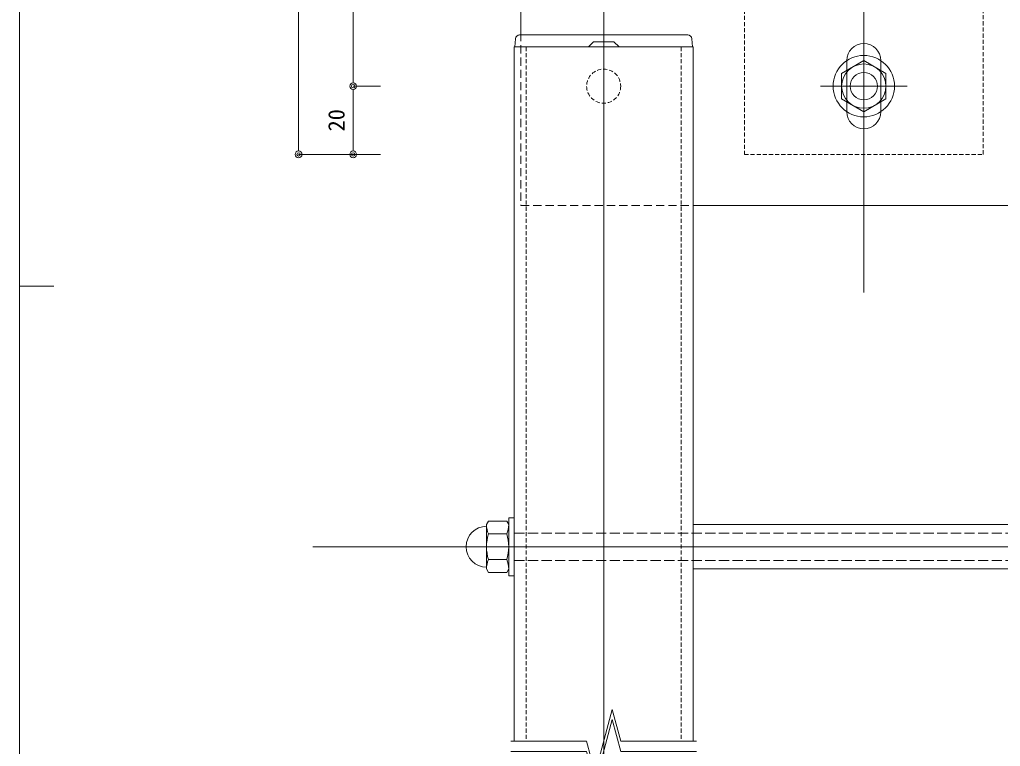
# Model space of a CAD drawing. Units: millimetres on the paper. Extents: x -401 to 401, y -279 to 279.
# Drawn here: x -400.7 to -256.9, y 78.6 to 185.1 of the extents above; entities that cross this region are included whole.
import ezdxf
from ezdxf.enums import TextEntityAlignment as Align

# ---------------------------------------------------------------- set-up
doc = ezdxf.new("R2010")
doc.units = ezdxf.units.MM
for name, pattern in [('DASHED1', [1.8, 1.2, -0.6]), ('DASHED3', [4, 3, -1]), ('LONG_CHAIN', [21, 18, -1, 1, -1])]:
    doc.linetypes.add(name, pattern=pattern)
for name, color, linetype, lineweight in [('0-0_A-C01-補助線(非印刷)', 4, 'Continuous', 9), ('0-1_0-A01-枠A', 4, 'Continuous', 9), ('0-4_0-A08-芯_他', 4, 'Continuous', 9), ('0-5_A-E01-仕上太線', 4, 'DASHED1', 9), ('0-8_ｱﾙﾐ', 4, 'DASHED1', 9), ('0-9_A-B05-記号', 2, 'Continuous', 9), ('0-A_A-C06-見え掛り_中線', 6, 'Continuous', 9), ('0-C_0', 1, 'Continuous', 9), ('0-E_0-A11-寸法_詳細', 5, 'Continuous', 9), ('1-0_A-C05-見え掛り_細線', 1, 'Continuous', 9), ('1-1_A-D09-金物_鋼材', 4, 'Continuous', 9)]:
    doc.layers.add(name, color=color, linetype=linetype, lineweight=lineweight)
doc.styles.add('ＭＳ ゴシック', font='')
doc.styles.get('ＭＳ ゴシック').set_extended_font_data('MS Gothic')

# ---------------------------------------------------------------- blocks, each defined once
blk = doc.blocks.new('G$C726F75D7')
at = {"layer": '0-4_0-A08-芯_他'}
blk.add_line((-0.001, 615.839), (-0.001, -68.811), dxfattribs=at)
at = {"layer": '0-5_A-E01-仕上太線', "linetype": 'Continuous'}
for p, q in [((-26.251, 481.5), (-26.251, 278)), ((-26.001, 481.5), (25.999, 481.5)), ((26.249, 481.5), (26.249, 278))]:
    blk.add_line(p, q, dxfattribs=at)
at = {"layer": '0-8_ｱﾙﾐ'}
for p, q in [((-22.751, 481.5), (-22.751, 278)), ((22.749, 481.5), (22.75, 278))]:
    blk.add_line(p, q, dxfattribs=at)
blk.add_circle((-0.001, 470), 5, dxfattribs=at)
at = {"layer": '0-9_A-B05-記号'}
for points in [[(27.249, 278), (4.999, 278), (2.499, 287.33), (-2.501, 268.67), (-5.001, 278), (-27.251, 278)], [(27.249, 275), (4.999, 275), (2.499, 284.33), (-2.501, 265.67), (-5.001, 275), (-27.251, 275)]]:
    blk.add_lwpolyline(points, dxfattribs=at)
at = {"layer": '0-A_A-C06-見え掛り_中線'}
for p, q in [((-26.05, 481.5), (-25.84, 483.905)), ((-24.645, 485), (24.644, 485)), ((26.049, 481.5), (25.839, 483.905)), ((-26.251, 481.5), (26.249, 481.5)), ((-4.501, 481.5), (-3, 483)), ((-3, 483), (2.999, 483)), ((2.999, 483), (4.5, 481.5)), ((26.249, 481.5), (26.049, 481.5))]:
    blk.add_line(p, q, dxfattribs=at)
for centre, start, end in [((-24.645, 483.8), 90, 174.99866), ((24.644, 483.8), 5.0013, 90)]:
    blk.add_arc(centre, 1.2, start, end, dxfattribs=at)
blk = doc.blocks.new('A$C579A7BCD')
at = {"layer": '0-4_0-A08-芯_他'}
for p, q in [((0, 12.683), (0, -12.683)), ((-12.682, 0), (12.683, 0))]:
    blk.add_line(p, q, dxfattribs=at)
at = {"layer": '1-0_A-C05-見え掛り_細線'}
for p, q in [((-6.5, 3.752), (0, 7.505)), ((6.5, 3.752), (0, 7.505)), ((-6.5, 3.752), (-6.5, -3.753)), ((6.5, 3.752), (6.5, -3.753)), ((-6.5, -3.753), (0, -7.505)), ((6.5, -3.753), (0, -7.505))]:
    blk.add_line(p, q, dxfattribs=at)
for radius in [9, 6.5]:
    blk.add_circle((0, 0), radius, dxfattribs=at)
blk = doc.blocks.new('G$C417FFCDC')
at = {"layer": '0-4_0-A08-芯_他'}
blk.add_line((0, -140.475), (0, 92.93), dxfattribs=at)
at = {"layer": '0-5_A-E01-仕上太線'}
blk.add_lwpolyline([(-35, -100), (35, -100), (35, 0), (-35, 0)], close=True, dxfattribs=at)
at = {"layer": '1-0_A-C05-見え掛り_細線'}
for p, q in [((-5, -72.5), (-5, -87.5)), ((5, -87.5), (5, -72.5))]:
    blk.add_line(p, q, dxfattribs=at)
blk.add_circle((-0.001, -80), 4, dxfattribs=at)
for centre, start, end in [((0, -72.5), 0, 180), ((0, -87.5), 180, 0)]:
    blk.add_arc(centre, 5, start, end, dxfattribs=at)
at = {"layer": '1-0_A-C05-見え掛り_細線', "xscale": -1}
blk.add_blockref('A$C579A7BCD', (0, -80), dxfattribs=at)
blk = doc.blocks.new('_Dot')
at = {"layer": '0-C_0', "color": 7}
blk.add_line((-0.5, 0), (-1, 0), dxfattribs=at)
for radius in [0.5, 0.25]:
    blk.add_circle((0, 0), radius, dxfattribs=at)
blk = doc.blocks.new('G$CC79AE587')
at = {"layer": '0-C_0', "linetype": 'LONG_CHAIN'}
blk.add_line((0, -679.35), (0, 18.656), dxfattribs=at)
at = {"layer": '0-C_0', "color": 7}
for p, q in [((-6.495, 8.1), (-7.5, 7.52)), ((-7.5, 7.52), (-7.5, 2.18)), ((-6.495, 8.1), (6.495, 8.1)), ((-3.75, 7.52), (-3.75, 2.18)), ((3.75, 7.52), (3.75, 2.18)), ((6.495, 8.1), (7.5, 7.52)), ((7.5, 7.52), (7.5, 2.18)), ((-8.5, 1.6), (8.5, 1.6)), ((-8.5, 0), (-8.5, 1.6)), ((-6.495, 1.6), (-7.5, 2.18)), ((6.495, 1.6), (7.5, 2.18))]:
    blk.add_line(p, q, dxfattribs=at)
at = {"layer": '0-C_0', "color": 7, "linetype": 'DASHED3'}
for p, q in [((-4, 0), (-4, -662.5)), ((4, 0), (4, -662.5))]:
    blk.add_line(p, q, dxfattribs=at)
at = {"layer": '0-C_0', "color": 7}
blk.add_lwpolyline([(-8.5, 0), (8.5, 0), (8.5, 1.6)], dxfattribs=at)
for centre, radius, start, end in [((0, 8.1), 6, 0, 180), ((-6.495, 1.315), 6.785, 66.13559, 90), ((0, -4.31), 12.411, 72.41246, 107.58754), ((6.495, 1.315), 6.785, 90, 113.86441), ((-6.495, 8.385), 6.785, 270, 293.86441), ((0, 14.01), 12.411, 252.41245, 287.58754), ((6.495, 8.385), 6.785, 246.13649, 270)]:
    blk.add_arc(centre, radius, start, end, dxfattribs=at)

msp = doc.modelspace()

# ---------------------------------------------------------------- linework, layer by layer
at = {"layer": '0-0_A-C01-補助線(非印刷)'}
msp.add_line((-400.667, 146), (-395.667, 146), dxfattribs=at)
at = {"layer": '0-1_0-A01-枠A'}
msp.add_line((-400.667, 278.667), (-400.667, -278.667), dxfattribs=at)
at = {"layer": '0-4_0-A08-芯_他'}
msp.add_line((-357.704, 107.823), (23.187, 107.823), dxfattribs=at)
at = {"layer": '0-5_A-E01-仕上太線'}
msp.add_lwpolyline([(-327.178, 157.823), (2.072, 157.823), (2.072, 190.323), (-327.178, 190.323)], close=True, dxfattribs=at)
at = {"layer": '0-E_0-A11-寸法_詳細'}
for p, q in [((-359.778, 214.323), (-359.778, 166.323)), ((-351.778, 176.323), (-351.778, 214.323)), ((-347.778, 175.323), (-351.778, 175.323)), ((-347.778, 175.323), (-351.778, 175.323)), ((-351.778, 166.323), (-351.778, 174.323)), ((-347.778, 165.323), (-359.778, 165.323)), ((-347.778, 165.323), (-351.778, 165.323))]:
    msp.add_line(p, q, dxfattribs=at)
at = {"layer": '1-0_A-C05-見え掛り_細線'}
msp.add_line((-301.928, 157.823), (-251.928, 157.823), dxfattribs=at)
msp.add_lwpolyline([(2.072, 182.823), (2.072, 190.323), (-327.178, 190.323), (-327.178, 182.823)], dxfattribs=at)
at = {"layer": '1-1_A-D09-金物_鋼材', "color": 1}
msp.add_lwpolyline([(-301.928, 111.073), (-251.928, 111.073), (-251.928, 104.573), (-301.928, 104.573)], close=True, dxfattribs=at)

# ---------------------------------------------------------------- block references
at = {"layer": '0-5_A-E01-仕上太線', "xscale": 0.5, "yscale": 0.5}
msp.add_blockref('G$C726F75D7', (-315.053, -59.677), dxfattribs=at)
at = {"layer": '0-E_0-A11-寸法_詳細'}
for p, rotation in [((-351.778, 175.323), 270), ((-351.778, 175.323), 90), ((-359.778, 165.323), 270), ((-351.778, 165.323), 270)]:
    msp.add_blockref('_Dot', p, dxfattribs=dict(at, rotation=rotation))
at = {"layer": '1-1_A-D09-金物_鋼材', "xscale": 0.5, "yscale": 0.5}
msp.add_blockref('G$C417FFCDC', (-276.928, 215.323), dxfattribs=at)
at = {"layer": '1-1_A-D09-金物_鋼材', "xscale": 0.5, "yscale": 0.5, "rotation": 90}
msp.add_blockref('G$CC79AE587', (-328.178, 107.823), dxfattribs=at)

# ---------------------------------------------------------------- texts
at = {"layer": '0-E_0-A11-寸法_詳細', "style": 'ＭＳ ゴシック'}
msp.add_text('20', height=2.405, rotation=90, dxfattribs=at).set_placement((-352.315, 168.685), align=Align.BOTTOM_LEFT)

doc.saveas('drawing.dxf')
